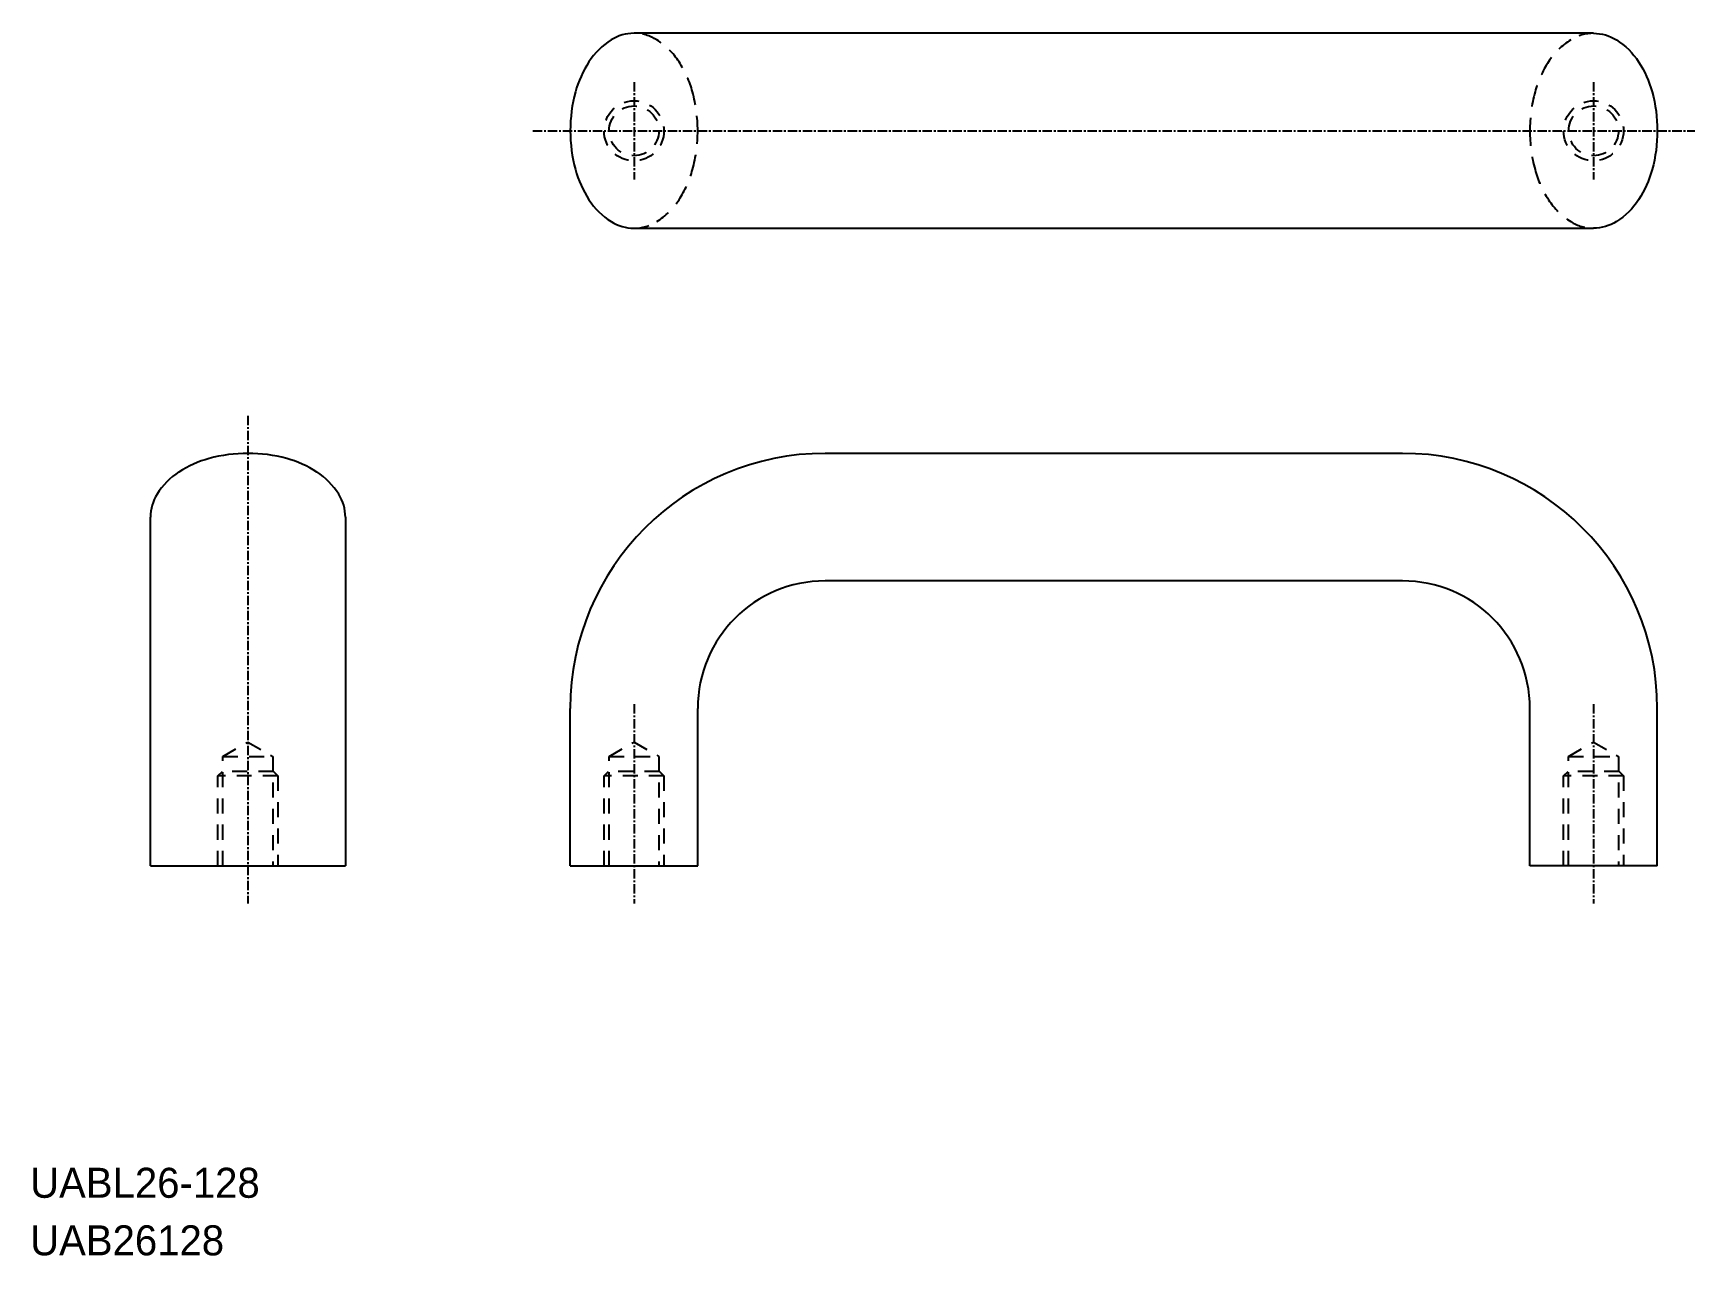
# Model space of a CAD drawing. Extents: x 0 to 222, y 0 to 163.
import ezdxf

# ---------------------------------------------------------------- set-up
doc = ezdxf.new("R2010")
doc.units = 0
doc.linetypes.add('CENTER', pattern=[2, 1.25, -0.25, 0.25, -0.25])
doc.linetypes.add('DASHED', pattern=[3.5, 2, -1.5])
doc.layers.get('0').update_dxf_attribs({"linetype": 'CONTINUOUS'})
doc.layers.add('CENTER', color=1, linetype='CENTER')

msp = doc.modelspace()

# ---------------------------------------------------------------- linework, layer by layer
at = {"color": 7, "linetype": 'CONTINUOUS'}
for p, q in [((208.55, 162.91), (80.55, 162.91)), ((80.55, 136.91), (208.55, 136.91)), ((183.05, 106.91), (106.05, 106.91)), ((16.05, 51.91), (16.05, 98.41)), ((42.05, 98.41), (42.05, 51.91)), ((183.05, 89.91), (106.05, 89.91)), ((72.05, 51.91), (72.05, 72.91)), ((89.05, 51.91), (89.05, 72.91)), ((200.05, 51.91), (200.05, 72.91)), ((217.05, 51.91), (217.05, 72.91)), ((16.05, 51.91), (42.05, 51.91)), ((72.05, 51.91), (89.05, 51.91)), ((217.05, 51.91), (200.05, 51.91))]:
    msp.add_line(p, q, dxfattribs=at)
at = {"color": 3, "linetype": 'DASHED'}
for p, q in [((25.72, 66.51), (29.05, 68.43)), ((25.72, 66.51), (32.37, 66.51)), ((25.72, 51.91), (25.72, 66.51)), ((29.05, 68.43), (32.37, 66.51)), ((32.37, 66.51), (32.37, 51.91)), ((77.22, 66.51), (80.55, 68.43)), ((77.22, 66.51), (83.87, 66.51)), ((77.22, 51.91), (77.22, 66.51)), ((80.55, 68.43), (83.87, 66.51)), ((83.87, 66.51), (83.87, 51.91)), ((205.22, 66.51), (208.55, 68.43)), ((205.22, 66.51), (211.87, 66.51)), ((205.22, 51.91), (205.22, 66.51)), ((208.55, 68.43), (211.87, 66.51)), ((211.87, 66.51), (211.87, 51.91)), ((25.05, 63.91), (25.65, 64.51)), ((32.45, 64.51), (25.65, 64.51)), ((32.45, 64.51), (33.05, 63.91)), ((76.55, 63.91), (77.15, 64.51)), ((83.95, 64.51), (77.15, 64.51)), ((83.95, 64.51), (84.55, 63.91)), ((204.55, 63.91), (205.15, 64.51)), ((211.95, 64.51), (205.15, 64.51)), ((211.95, 64.51), (212.55, 63.91)), ((33.05, 63.91), (25.05, 63.91)), ((25.05, 51.91), (25.05, 63.91)), ((33.05, 63.91), (33.05, 51.91)), ((84.55, 63.91), (76.55, 63.91)), ((76.55, 51.91), (76.55, 63.91)), ((84.55, 63.91), (84.55, 51.91)), ((212.55, 63.91), (204.55, 63.91)), ((204.55, 51.91), (204.55, 63.91)), ((212.55, 63.91), (212.55, 51.91))]:
    msp.add_line(p, q, dxfattribs=at)
at = {"color": 7, "linetype": 'CONTINUOUS'}
for points in [[(80.55, 162.91, 0.142118), (77.5, 162.03, 0.107165), (74.54, 159.1, 0.078809), (72.74, 155.09, 0.066218), (72.05, 149.91, 0.066218), (72.74, 144.73, 0.078809), (74.54, 140.72, 0.107165), (77.5, 137.8, 0.142118), (80.55, 136.91, 0.142118)], [(208.55, 162.91, -0.142118), (211.59, 162.03, -0.107165), (214.56, 159.1, -0.078809), (216.36, 155.09, -0.066218), (217.05, 149.91, -0.066218), (216.36, 144.73, -0.078809), (214.56, 140.72, -0.107165), (211.59, 137.8, -0.142118), (208.55, 136.91, -0.142118)]]:
    msp.add_lwpolyline(points, format="xyb", dxfattribs=at)
at = {"color": 3, "linetype": 'DASHED'}
for points in [[(80.55, 162.91, -0.142118), (83.59, 162.03, -0.107165), (86.56, 159.1, -0.078809), (88.36, 155.09, -0.066218), (89.05, 149.91, -0.066218), (88.36, 144.73, -0.078809), (86.56, 140.72, -0.107165), (83.59, 137.8, -0.142118), (80.55, 136.91, -0.142118)], [(208.55, 162.91, 0.142118), (205.5, 162.03, 0.107165), (202.54, 159.1, 0.078809), (200.74, 155.09, 0.066218), (200.05, 149.91, 0.066218), (200.74, 144.73, 0.078809), (202.54, 140.72, 0.107165), (205.5, 137.8, 0.142118), (208.55, 136.91, 0.142118)]]:
    msp.add_lwpolyline(points, format="xyb", dxfattribs=at)
for centre, radius in [((80.55, 149.91), 4), ((80.55, 149.91), 3.32), ((208.55, 149.91), 4), ((208.55, 149.91), 3.32)]:
    msp.add_circle(centre, radius, dxfattribs=at)
at = {"color": 7, "linetype": 'CONTINUOUS'}
for centre, radius, start, end in [((29.05, 87.1), 19.81, 90, 105.154), ((29.05, 87.1), 19.81, 74.846, 90), ((106.05, 72.91), 34, 90, 180), ((183.05, 72.91), 34, 0, 90), ((25.23, 96.2), 9.83, 123.179, 147.646), ((27.54, 92.67), 14.04, 105.154, 123.179), ((30.56, 92.67), 14.04, 56.8215, 74.846), ((32.86, 96.2), 9.83, 32.3544, 56.8215), ((21.73, 98.41), 5.69, 147.646, 180), ((36.36, 98.41), 5.69, 0, 32.3544), ((106.05, 72.91), 17, 90, 180), ((183.05, 72.91), 17, 0, 90)]:
    msp.add_arc(centre, radius, start, end, dxfattribs=at)
at = {"layer": 'CENTER', "color": 1, "linetype": 'CENTER'}
for p, q in [((80.55, 156.41), (80.55, 143.41)), ((208.55, 156.41), (208.55, 143.41)), ((67.05, 149.91), (222.05, 149.91)), ((29.05, 111.91), (29.05, 46.91)), ((80.55, 73.48), (80.55, 46.91)), ((208.55, 73.48), (208.55, 46.91))]:
    msp.add_line(p, q, dxfattribs=at)

# ---------------------------------------------------------------- texts
for s, p in [('UABL26-128', (0, 7.67)), ('UAB26128', (0, 0))]:
    msp.add_text(s, height=4).set_placement(p)

doc.saveas('drawing.dxf')
